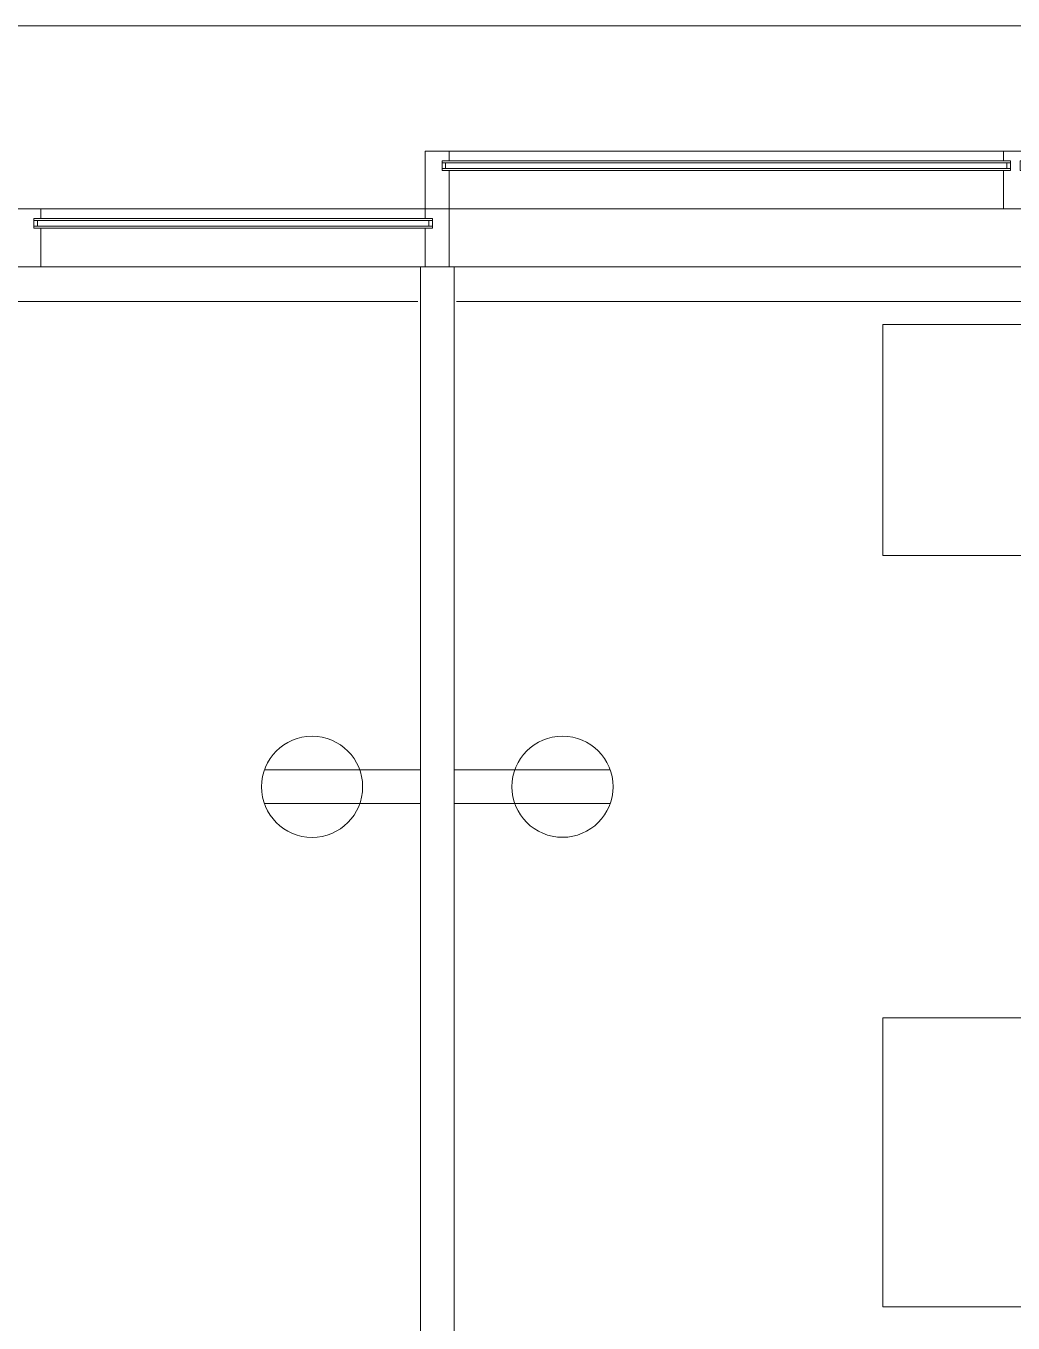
# Model space of a CAD drawing. Header units: inches. Extents: x 1 to 4637, y -664 to 702.
# Drawn here: x 1365.3 to 1467.8, y 567.7 to 702.4 of the extents above; entities that cross this region are included whole.
import ezdxf

# ---------------------------------------------------------------- set-up
doc = ezdxf.new("R2010")
doc.units = ezdxf.units.IN
doc.header["$MEASUREMENT"] = 0
for name, color, linetype, lineweight in [('A-ANNO-NOTE', 131, 'Continuous', 20), ('A-WALL', 113, 'Continuous', 50), ('B-BASE', 7, 'Continuous', 9), ('I-FURN', 30, 'Continuous', 9), ('I-WALL', 2, 'Continuous', 9), ('NABCA_dwg', 8, 'Continuous', 9), ('NB-WIND-EXT', 7, 'Continuous', 9), ('NB-WIND-MULL', 7, 'Continuous', 9), ('NB-WIND-SILL', 7, 'Continuous', 9)]:
    doc.layers.add(name, color=color, linetype=linetype, lineweight=lineweight)

# ---------------------------------------------------------------- blocks, each defined once
blk = doc.blocks.new('Desk - Group 3 - No Side Chairs-2416200-New Construction - Tel_Data_Elec Plan')
at = {"layer": 'I-FURN'}
for p, q in [((72, 30), (0, 30)), ((72, 0), (72, 30)), ((10.9, 0), (72, 0)), ((72, -48), (0, -48)), ((72, -72), (72, -48)), ((0, -72), (72, -72))]:
    blk.add_line(p, q, dxfattribs=at)
blk = doc.blocks.new('NABCA_dwg_MA-2900-8th-120718_dwg-2391440-New Construction - Test Fit Plan-2421454-New Construction - Tel_Data_Elec Plan')
at = {"layer": 'B-BASE', "flags": 128}
blk.add_lwpolyline([(-5935.21, -3896.6), (-5935.21, -3904.1), (-8374.21, -3904.1), (-8374.21, -2881.08), (-8378.21, -2881.08), (-8378.21, -2538.1), (-5818.21, -2538.1), (-5818.21, -2548.1)], dxfattribs=at)
at = {"layer": 'NB-WIND-EXT'}
for p, q in [((-7933.71, -2552.3), (-7992.71, -2552.3)), ((-7992.34, -2552.9), (-7992.34, -2552.3)), ((-7933.71, -2552.1), (-7991.96, -2552.1)), ((-7934.09, -2552.9), (-7934.09, -2552.3)), ((-7933.71, -2552.9), (-7992.71, -2552.9)), ((-7933.71, -2553.1), (-7991.96, -2553.1)), ((-7994.46, -2558.1), (-8035.09, -2558.1)), ((-7993.71, -2558.3), (-8035.09, -2558.3)), ((-7993.71, -2558.9), (-8035.09, -2558.9)), ((-8034.71, -2558.3), (-8034.71, -2558.9)), ((-7994.09, -2558.9), (-7994.09, -2558.3)), ((-7994.46, -2559.1), (-8035.09, -2559.1))]:
    blk.add_line(p, q, dxfattribs=at)
at = {"layer": 'NB-WIND-MULL', "flags": 128}
for points in [[(-7991.96, -2551.1), (-7991.96, -2552.1), (-7992.71, -2552.1), (-7992.71, -2553.1), (-7991.96, -2553.1), (-7991.96, -2557.1), (-7994.46, -2557.1), (-7994.46, -2551.1)], [(-7932.71, -2553.1), (-7932.71, -2552.1), (-7931.96, -2552.1), (-7931.96, -2551.1), (-7934.46, -2551.1), (-7934.46, -2552.1), (-7933.71, -2552.1), (-7933.71, -2553.1), (-7934.46, -2553.1), (-7934.46, -2557.1), (-7931.96, -2557.1), (-7931.96, -2553.1)], [(-8034.34, -2557.1), (-8034.34, -2558.1), (-8035.09, -2558.1), (-8035.09, -2559.1), (-8034.34, -2559.1), (-8034.34, -2563.1), (-8036.84, -2563.1), (-8036.84, -2557.1)]]:
    blk.add_lwpolyline(points, close=True, dxfattribs=at)
blk.add_lwpolyline([(-7991.96, -2563.1), (-7991.96, -2557.1), (-7994.46, -2557.1), (-7994.46, -2558.1), (-7993.71, -2558.1), (-7993.71, -2559.1), (-7994.46, -2559.1), (-7994.46, -2563.1)], dxfattribs=at)
at = {"layer": 'NB-WIND-SILL'}
for p, q in [((-7934.46, -2551.1), (-7991.96, -2551.1)), ((-7994.46, -2557.1), (-8034.34, -2557.1)), ((-7934.46, -2557.1), (-7991.96, -2557.1)), ((-8034.34, -2563.1), (-7995.21, -2563.1)), ((-7991.21, -2563.1), (-7875.21, -2563.1)), ((-7875.21, -2566.73), (-7991.21, -2566.73))]:
    blk.add_line(p, q, dxfattribs=at)
at = {"layer": 'NB-WIND-SILL', "flags": 128}
blk.add_lwpolyline([(-7995.21, -2566.73), (-8036.84, -2566.73), (-8036.84, -2566.23)], dxfattribs=at)
blk = doc.blocks.new('NABCA_dwg-2391440-New Construction - Tel_Data_Elec Plan')
at = {"layer": 'A-WALL', "color": 250, "lineweight": 20}
for p, q in [((2107.52, 677.4), (2107.27, 677.4)), ((2111.27, 677.4), (2111.02, 677.4))]:
    blk.add_line(p, q, dxfattribs=at)
blk.add_blockref('NABCA_dwg_MA-2900-8th-120718_dwg-2391440-New Construction - Test Fit Plan-2421454-New Construction - Tel_Data_Elec Plan', (10102.48, 3240.5))

msp = doc.modelspace()

# ---------------------------------------------------------------- linework, layer by layer
at = {"layer": 'A-ANNO-NOTE'}
for p, q in [((1406.29, 625.14), (1390.09, 625.14)), ((1409.79, 625.14), (1425.98, 625.14)), ((1406.29, 621.65), (1390.09, 621.65)), ((1409.79, 621.66), (1425.98, 621.66))]:
    msp.add_line(p, q, dxfattribs=at)
for centre in [(1395.04, 623.39), (1421.03, 623.4)]:
    msp.add_circle(centre, 5.25, dxfattribs=at)
at = {"layer": 'I-WALL', "color": 250, "lineweight": 20}
for p, q in [((1406.29, 677.4), (1406.29, 530.02)), ((1409.79, 677.4), (1406.29, 677.4)), ((1409.79, 530.02), (1409.79, 677.4))]:
    msp.add_line(p, q, dxfattribs=at)

# ---------------------------------------------------------------- block references
at = {"layer": 'I-FURN', "rotation": 180}
msp.add_blockref('Desk - Group 3 - No Side Chairs-2416200-New Construction - Tel_Data_Elec Plan', (1526.29, 599.4), dxfattribs=at)
at = {"layer": 'NABCA_dwg', "color": 7}
msp.add_blockref('NABCA_dwg-2391440-New Construction - Tel_Data_Elec Plan', (-701.24, 0), dxfattribs=at)

doc.saveas('drawing.dxf')
